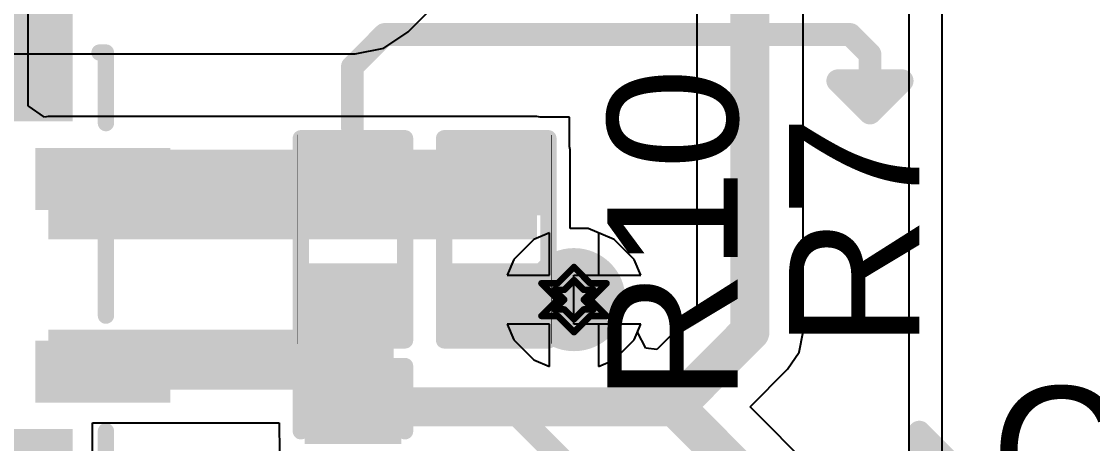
# Model space of a CAD drawing. Header units: inches. Extents: x -18 to 237, y -41 to 211.
# Drawn here: x 31.91 to 40.26, y 95.34 to 98.63 of the extents above; entities that cross this region are included whole.
import ezdxf

# ---------------------------------------------------------------- set-up
doc = ezdxf.new("R2010")
doc.units = ezdxf.units.IN
for name, color, linetype in [('Bottom Layer', 5, 'Continuous'), ('Bottom Solder', 6, 'Continuous'), ('Drill Drawing', 1, 'Continuous'), ('Top Layer', 1, 'Continuous'), ('Top Overlay', 2, 'Continuous'), ('Top Paste', 8, 'Continuous'), ('Top Solder', 216, 'Continuous'), ('Via Holes', 16, 'Continuous')]:
    doc.layers.add(name, color=color, linetype=linetype)
doc.styles.add('Arial', font='', dxfattribs={"height": 0.2})
doc.styles.get('Arial').set_extended_font_data('Arial')

# ---------------------------------------------------------------- blocks, each defined once
blk = doc.blocks.new('24_VQFN__5_5_3_5__32')
at = {"layer": 'Top Layer'}
for points in [[(-0.89, 2.3), (-0.89, 3.15), (-0.61, 3.15), (-0.61, 2.3)], [(0.61, 2.3), (0.61, 3.15), (0.89, 3.15), (0.89, 2.3)], [(-2.15, 2.39), (-1.3, 2.39), (-1.3, 2.11), (-2.15, 2.11)], [(1.3, 2.39), (2.15, 2.39), (2.15, 2.11), (1.3, 2.11)], [(-2.15, 1.89), (-1.3, 1.89), (-1.3, 1.61), (-2.15, 1.61)], [(1.3, 1.89), (2.15, 1.89), (2.15, 1.61), (1.3, 1.61)], [(-1.025, 1.55), (1.025, 1.55), (1.025, -1.55), (-1.025, -1.55)], [(-2.15, 1.39), (-1.3, 1.39), (-1.3, 1.11), (-2.15, 1.11)], [(1.3, 1.39), (2.15, 1.39), (2.15, 1.11), (1.3, 1.11)], [(-2.15, 0.89), (-1.3, 0.89), (-1.3, 0.61), (-2.15, 0.61)], [(1.3, 0.89), (2.15, 0.89), (2.15, 0.61), (1.3, 0.61)], [(-2.15, 0.39), (-1.3, 0.39), (-1.3, 0.11), (-2.15, 0.11)], [(1.3, 0.39), (2.15, 0.39), (2.15, 0.11), (1.3, 0.11)], [(-2.15, -0.11), (-1.3, -0.11), (-1.3, -0.39), (-2.15, -0.39)], [(1.3, -0.11), (2.15, -0.11), (2.15, -0.39), (1.3, -0.39)], [(-2.15, -0.61), (-1.3, -0.61), (-1.3, -0.89), (-2.15, -0.89)], [(1.3, -0.61), (2.15, -0.61), (2.15, -0.89), (1.3, -0.89)], [(-2.15, -1.11), (-1.3, -1.11), (-1.3, -1.39), (-2.15, -1.39)], [(1.3, -1.11), (2.15, -1.11), (2.15, -1.39), (1.3, -1.39)], [(-2.15, -1.61), (-1.3, -1.61), (-1.3, -1.89), (-2.15, -1.89)], [(1.3, -1.61), (2.15, -1.61), (2.15, -1.89), (1.3, -1.89)], [(-2.15, -2.11), (-1.3, -2.11), (-1.3, -2.39), (-2.15, -2.39)], [(1.3, -2.11), (2.15, -2.11), (2.15, -2.39), (1.3, -2.39)], [(-0.61, -2.3), (-0.61, -3.15), (-0.89, -3.15), (-0.89, -2.3)], [(0.89, -2.3), (0.89, -3.15), (0.61, -3.15), (0.61, -2.3)]]:
    blk.add_hatch(color=1, dxfattribs=at).paths.add_polyline_path(points)
at = {"layer": 'Top Paste'}
for points in [[(-0.89, 2.3), (-0.89, 3.15), (-0.61, 3.15), (-0.61, 2.3)], [(0.61, 2.3), (0.61, 3.15), (0.89, 3.15), (0.89, 2.3)], [(-2.15, 2.39), (-1.3, 2.39), (-1.3, 2.11), (-2.15, 2.11)], [(1.3, 2.39), (2.15, 2.39), (2.15, 2.11), (1.3, 2.11)], [(-2.15, 1.89), (-1.3, 1.89), (-1.3, 1.61), (-2.15, 1.61)], [(1.3, 1.89), (2.15, 1.89), (2.15, 1.61), (1.3, 1.61)], [(-2.15, 1.39), (-1.3, 1.39), (-1.3, 1.11), (-2.15, 1.11)], [(1.3, 1.39), (2.15, 1.39), (2.15, 1.11), (1.3, 1.11)], [(-2.15, 0.89), (-1.3, 0.89), (-1.3, 0.61), (-2.15, 0.61)], [(1.3, 0.89), (2.15, 0.89), (2.15, 0.61), (1.3, 0.61)], [(-2.15, 0.39), (-1.3, 0.39), (-1.3, 0.11), (-2.15, 0.11)], [(1.3, 0.39), (2.15, 0.39), (2.15, 0.11), (1.3, 0.11)], [(-2.15, -0.11), (-1.3, -0.11), (-1.3, -0.39), (-2.15, -0.39)], [(1.3, -0.11), (2.15, -0.11), (2.15, -0.39), (1.3, -0.39)], [(-2.15, -0.61), (-1.3, -0.61), (-1.3, -0.89), (-2.15, -0.89)], [(1.3, -0.61), (2.15, -0.61), (2.15, -0.89), (1.3, -0.89)], [(-2.15, -1.11), (-1.3, -1.11), (-1.3, -1.39), (-2.15, -1.39)], [(1.3, -1.11), (2.15, -1.11), (2.15, -1.39), (1.3, -1.39)], [(-2.15, -1.61), (-1.3, -1.61), (-1.3, -1.89), (-2.15, -1.89)], [(1.3, -1.61), (2.15, -1.61), (2.15, -1.89), (1.3, -1.89)], [(-2.15, -2.11), (-1.3, -2.11), (-1.3, -2.39), (-2.15, -2.39)], [(1.3, -2.11), (2.15, -2.11), (2.15, -2.39), (1.3, -2.39)], [(-0.61, -2.3), (-0.61, -3.15), (-0.89, -3.15), (-0.89, -2.3)], [(0.89, -2.3), (0.89, -3.15), (0.61, -3.15), (0.61, -2.3)]]:
    blk.add_hatch(color=8, dxfattribs=at).paths.add_polyline_path(points)
at = {"layer": 'Top Solder'}
for points in [[(-0.9916, 2.1984), (-0.9916, 3.2516), (-0.5084, 3.2516), (-0.5084, 2.1984)], [(0.5084, 2.1984), (0.5084, 3.2516), (0.9916, 3.2516), (0.9916, 2.1984)], [(-2.2516, 2.4916), (-1.1984, 2.4916), (-1.1984, 2.0084), (-2.2516, 2.0084)], [(1.1984, 2.4916), (2.2516, 2.4916), (2.2516, 2.0084), (1.1984, 2.0084)], [(-2.2516, 1.9916), (-1.1984, 1.9916), (-1.1984, 1.5084), (-2.2516, 1.5084)], [(1.1984, 1.9916), (2.2516, 1.9916), (2.2516, 1.5084), (1.1984, 1.5084)], [(-1.1266, 1.6516), (1.1266, 1.6516), (1.1266, -1.6516), (-1.1266, -1.6516)], [(-2.2516, 1.4916), (-1.1984, 1.4916), (-1.1984, 1.0084), (-2.2516, 1.0084)], [(1.1984, 1.4916), (2.2516, 1.4916), (2.2516, 1.0084), (1.1984, 1.0084)], [(-2.2516, 0.9916), (-1.1984, 0.9916), (-1.1984, 0.5084), (-2.2516, 0.5084)], [(1.1984, 0.9916), (2.2516, 0.9916), (2.2516, 0.5084), (1.1984, 0.5084)], [(-2.2516, 0.4916), (-1.1984, 0.4916), (-1.1984, 0.0084), (-2.2516, 0.0084)], [(1.1984, 0.4916), (2.2516, 0.4916), (2.2516, 0.0084), (1.1984, 0.0084)], [(-2.2516, -0.0084), (-1.1984, -0.0084), (-1.1984, -0.4916), (-2.2516, -0.4916)], [(1.1984, -0.0084), (2.2516, -0.0084), (2.2516, -0.4916), (1.1984, -0.4916)], [(-2.2516, -0.5084), (-1.1984, -0.5084), (-1.1984, -0.9916), (-2.2516, -0.9916)], [(1.1984, -0.5084), (2.2516, -0.5084), (2.2516, -0.9916), (1.1984, -0.9916)], [(-2.2516, -1.0084), (-1.1984, -1.0084), (-1.1984, -1.4916), (-2.2516, -1.4916)], [(1.1984, -1.0084), (2.2516, -1.0084), (2.2516, -1.4916), (1.1984, -1.4916)], [(-2.2516, -1.5084), (-1.1984, -1.5084), (-1.1984, -1.9916), (-2.2516, -1.9916)], [(1.1984, -1.5084), (2.2516, -1.5084), (2.2516, -1.9916), (1.1984, -1.9916)], [(-2.2516, -2.0084), (-1.1984, -2.0084), (-1.1984, -2.4916), (-2.2516, -2.4916)], [(1.1984, -2.0084), (2.2516, -2.0084), (2.2516, -2.4916), (1.1984, -2.4916)], [(-0.5084, -2.1984), (-0.5084, -3.2516), (-0.9916, -3.2516), (-0.9916, -2.1984)], [(0.9916, -2.1984), (0.9916, -3.2516), (0.5084, -3.2516), (0.5084, -2.1984)]]:
    blk.add_hatch(color=216, dxfattribs=at).paths.add_polyline_path(points)
at = {"layer": 'Top Overlay'}
for points in [[(-1.1938, 3.2004, 0.127, 0.127, 0), (-1.0668, 3.0734, 0.127, 0.127, 0)], [(-1.1938, 3.2004, 0.127, 0.127, 0), (-1.1938, 2.9464, 0.127, 0.127, 0)], [(-1.0668, 3.0734, 0.127, 0.127, 0), (-1.1938, 2.9464, 0.127, 0.127, 0)], [(-1.7646, 2.75, 0.127, 0.127, 0), (-1.7646, 2.7, 0.127, 0.127, 0)], [(-1.7646, 2.75, 0.127, 0.127, 0), (-1.2146, 2.75, 0.127, 0.127, 0)], [(-0.3146, 2.75, 0.127, 0.127, 0), (0.2854, 2.75, 0.127, 0.127, 0)], [(1.1854, 2.75, 0.127, 0.127, 0), (1.7354, 2.75, 0.127, 0.127, 0)], [(1.7354, 2.75, 0.127, 0.127, 0), (1.7354, 2.7, 0.127, 0.127, 0)], [(-1.7646, -2.7, 0.127, 0.127, 0), (-1.7646, -2.75, 0.127, 0.127, 0)], [(1.7354, -2.7, 0.127, 0.127, 0), (1.7354, -2.75, 0.127, 0.127, 0)], [(-1.7646, -2.75, 0.127, 0.127, 0), (-1.2146, -2.75, 0.127, 0.127, 0)], [(-0.3146, -2.75, 0.127, 0.127, 0), (0.2854, -2.75, 0.127, 0.127, 0)], [(1.1854, -2.75, 0.127, 0.127, 0), (1.7354, -2.75, 0.127, 0.127, 0)]]:
    blk.add_lwpolyline(points, format="xyseb", dxfattribs=at)
for points in [[(-1.2255, 3.2004, 0.0635, 0.0635, 1), (-1.1621, 3.2004, 0.0635, 0.0635, 1)], [(-1.2255, 3.2004, 0.0635, 0.0635, 1), (-1.1621, 3.2004, 0.0635, 0.0635, 1)], [(-1.0985, 3.0734, 0.0635, 0.0635, 1), (-1.0351, 3.0734, 0.0635, 0.0635, 1)], [(-1.0985, 3.0734, 0.0635, 0.0635, 1), (-1.0351, 3.0734, 0.0635, 0.0635, 1)], [(-1.2255, 2.9464, 0.0635, 0.0635, 1), (-1.1621, 2.9464, 0.0635, 0.0635, 1)], [(-1.2255, 2.9464, 0.0635, 0.0635, 1), (-1.1621, 2.9464, 0.0635, 0.0635, 1)], [(-1.7963, 2.75, 0.0635, 0.0635, 1), (-1.7328, 2.75, 0.0635, 0.0635, 1)], [(-1.7963, 2.75, 0.0635, 0.0635, 1), (-1.7328, 2.75, 0.0635, 0.0635, 1)], [(-1.7963, 2.7, 0.0635, 0.0635, 1), (-1.7328, 2.7, 0.0635, 0.0635, 1)], [(-1.2464, 2.75, 0.0635, 0.0635, 1), (-1.1829, 2.75, 0.0635, 0.0635, 1)], [(-0.3463, 2.75, 0.0635, 0.0635, 1), (-0.2828, 2.75, 0.0635, 0.0635, 1)], [(0.2536, 2.75, 0.0635, 0.0635, 1), (0.3171, 2.75, 0.0635, 0.0635, 1)], [(1.1537, 2.75, 0.0635, 0.0635, 1), (1.2172, 2.75, 0.0635, 0.0635, 1)], [(1.7036, 2.75, 0.0635, 0.0635, 1), (1.7671, 2.75, 0.0635, 0.0635, 1)], [(1.7036, 2.75, 0.0635, 0.0635, 1), (1.7671, 2.75, 0.0635, 0.0635, 1)], [(1.7036, 2.7, 0.0635, 0.0635, 1), (1.7671, 2.7, 0.0635, 0.0635, 1)], [(-1.7963, -2.7, 0.0635, 0.0635, 1), (-1.7328, -2.7, 0.0635, 0.0635, 1)], [(1.7036, -2.7, 0.0635, 0.0635, 1), (1.7671, -2.7, 0.0635, 0.0635, 1)], [(-1.7963, -2.75, 0.0635, 0.0635, 1), (-1.7328, -2.75, 0.0635, 0.0635, 1)], [(-1.7963, -2.75, 0.0635, 0.0635, 1), (-1.7328, -2.75, 0.0635, 0.0635, 1)], [(-1.2464, -2.75, 0.0635, 0.0635, 1), (-1.1829, -2.75, 0.0635, 0.0635, 1)], [(-0.3463, -2.75, 0.0635, 0.0635, 1), (-0.2828, -2.75, 0.0635, 0.0635, 1)], [(0.2536, -2.75, 0.0635, 0.0635, 1), (0.3171, -2.75, 0.0635, 0.0635, 1)], [(1.1537, -2.75, 0.0635, 0.0635, 1), (1.2172, -2.75, 0.0635, 0.0635, 1)], [(1.7036, -2.75, 0.0635, 0.0635, 1), (1.7671, -2.75, 0.0635, 0.0635, 1)], [(1.7036, -2.75, 0.0635, 0.0635, 1), (1.7671, -2.75, 0.0635, 0.0635, 1)]]:
    blk.add_lwpolyline(points, format="xyseb", close=True, dxfattribs=at)
blk = doc.blocks.new('R___0402_73')
at = {"layer": 'Top Layer'}
for points in [[(-0.6985, -0.3175), (-0.6985, 0.3175), (-0.2413, 0.3175), (-0.2413, -0.3175)], [(0.2413, -0.3175), (0.2413, 0.3175), (0.6985, 0.3175), (0.6985, -0.3175)]]:
    blk.add_hatch(color=1, dxfattribs=at).paths.add_polyline_path(points)
at = {"layer": 'Top Paste'}
for points in [[(-0.6985, -0.3175), (-0.6985, 0.3175), (-0.2413, 0.3175), (-0.2413, -0.3175)], [(0.2413, -0.3175), (0.2413, 0.3175), (0.6985, 0.3175), (0.6985, -0.3175)]]:
    blk.add_hatch(color=8, dxfattribs=at).paths.add_polyline_path(points)
at = {"layer": 'Top Solder'}
for points in [[(-0.7535, -0.3725), (-0.7535, 0.3725), (-0.1863, 0.3725), (-0.1863, -0.3725)], [(0.1863, -0.3725), (0.1863, 0.3725), (0.7535, 0.3725), (0.7535, -0.3725)]]:
    blk.add_hatch(color=216, dxfattribs=at).paths.add_polyline_path(points)
at = {"layer": 'Top Overlay'}
for points in [[(-0.7874, 0.4064, 0.127, 0.127, 0), (-0.7874, -0.4064, 0.127, 0.127, 0)], [(-0.7874, 0.4064, 0.127, 0.127, 0), (0.7874, 0.4064, 0.127, 0.127, 0)], [(0.7874, 0.4064, 0.127, 0.127, 0), (0.7874, -0.4064, 0.127, 0.127, 0)], [(-0.7874, -0.4064, 0.127, 0.127, 0), (0.7874, -0.4064, 0.127, 0.127, 0)], [(-0.8128, -0.4318, 0.00323, 0.00323, 0), (0.8128, -0.4318, 0.00323, 0.00323, 0)]]:
    blk.add_lwpolyline(points, format="xyseb", dxfattribs=at)
for points in [[(-0.8191, 0.4064, 0.0635, 0.0635, 1), (-0.7556, 0.4064, 0.0635, 0.0635, 1)], [(-0.8191, 0.4064, 0.0635, 0.0635, 1), (-0.7556, 0.4064, 0.0635, 0.0635, 1)], [(0.7556, 0.4064, 0.0635, 0.0635, 1), (0.8191, 0.4064, 0.0635, 0.0635, 1)], [(0.7556, 0.4064, 0.0635, 0.0635, 1), (0.8191, 0.4064, 0.0635, 0.0635, 1)], [(-0.8191, -0.4064, 0.0635, 0.0635, 1), (-0.7556, -0.4064, 0.0635, 0.0635, 1)], [(-0.8191, -0.4064, 0.0635, 0.0635, 1), (-0.7556, -0.4064, 0.0635, 0.0635, 1)], [(0.7556, -0.4064, 0.0635, 0.0635, 1), (0.8191, -0.4064, 0.0635, 0.0635, 1)], [(0.7556, -0.4064, 0.0635, 0.0635, 1), (0.8191, -0.4064, 0.0635, 0.0635, 1)], [(-0.8136, -0.4318, 0.00161, 0.00161, 1), (-0.812, -0.4318, 0.00161, 0.00161, 1)], [(0.812, -0.4318, 0.00161, 0.00161, 1), (0.8136, -0.4318, 0.00161, 0.00161, 1)]]:
    blk.add_lwpolyline(points, format="xyseb", close=True, dxfattribs=at)
blk = doc.blocks.new('R___0402_76')
at = {"layer": 'Top Layer'}
for points in [[(-0.6985, -0.3175), (-0.6985, 0.3175), (-0.2413, 0.3175), (-0.2413, -0.3175)], [(0.2413, -0.3175), (0.2413, 0.3175), (0.6985, 0.3175), (0.6985, -0.3175)]]:
    blk.add_hatch(color=1, dxfattribs=at).paths.add_polyline_path(points)
at = {"layer": 'Top Paste'}
for points in [[(-0.6985, -0.3175), (-0.6985, 0.3175), (-0.2413, 0.3175), (-0.2413, -0.3175)], [(0.2413, -0.3175), (0.2413, 0.3175), (0.6985, 0.3175), (0.6985, -0.3175)]]:
    blk.add_hatch(color=8, dxfattribs=at).paths.add_polyline_path(points)
at = {"layer": 'Top Solder'}
for points in [[(-0.7535, -0.3725), (-0.7535, 0.3725), (-0.1863, 0.3725), (-0.1863, -0.3725)], [(0.1863, -0.3725), (0.1863, 0.3725), (0.7535, 0.3725), (0.7535, -0.3725)]]:
    blk.add_hatch(color=216, dxfattribs=at).paths.add_polyline_path(points)
at = {"layer": 'Top Overlay'}
for points in [[(-0.7874, -0.4064, 0.127, 0.127, 0), (-0.7874, 0.4064, 0.127, 0.127, 0)], [(0.7874, 0.4064, 0.127, 0.127, 0), (-0.7874, 0.4064, 0.127, 0.127, 0)], [(0.7874, -0.4064, 0.127, 0.127, 0), (0.7874, 0.4064, 0.127, 0.127, 0)], [(0.7874, -0.4064, 0.127, 0.127, 0), (-0.7874, -0.4064, 0.127, 0.127, 0)], [(0.8128, -0.4318, 0.00323, 0.00323, 0), (-0.8128, -0.4318, 0.00323, 0.00323, 0)]]:
    blk.add_lwpolyline(points, format="xyseb", dxfattribs=at)
for points in [[(-0.8191, 0.4064, 0.0635, 0.0635, 1), (-0.7556, 0.4064, 0.0635, 0.0635, 1)], [(-0.8191, 0.4064, 0.0635, 0.0635, 1), (-0.7556, 0.4064, 0.0635, 0.0635, 1)], [(0.7556, 0.4064, 0.0635, 0.0635, 1), (0.8191, 0.4064, 0.0635, 0.0635, 1)], [(0.7556, 0.4064, 0.0635, 0.0635, 1), (0.8191, 0.4064, 0.0635, 0.0635, 1)], [(-0.8191, -0.4064, 0.0635, 0.0635, 1), (-0.7556, -0.4064, 0.0635, 0.0635, 1)], [(-0.8191, -0.4064, 0.0635, 0.0635, 1), (-0.7556, -0.4064, 0.0635, 0.0635, 1)], [(0.7556, -0.4064, 0.0635, 0.0635, 1), (0.8191, -0.4064, 0.0635, 0.0635, 1)], [(0.7556, -0.4064, 0.0635, 0.0635, 1), (0.8191, -0.4064, 0.0635, 0.0635, 1)], [(-0.8136, -0.4318, 0.00161, 0.00161, 1), (-0.812, -0.4318, 0.00161, 0.00161, 1)], [(0.812, -0.4318, 0.00161, 0.00161, 1), (0.8136, -0.4318, 0.00161, 0.00161, 1)]]:
    blk.add_lwpolyline(points, format="xyseb", close=True, dxfattribs=at)
blk = doc.blocks.new('C___0402_147')
at = {"layer": 'Top Layer'}
for points in [[(-0.6985, -0.3175), (-0.6985, 0.3175), (-0.2413, 0.3175), (-0.2413, -0.3175)], [(0.2413, -0.3175), (0.2413, 0.3175), (0.6985, 0.3175), (0.6985, -0.3175)]]:
    blk.add_hatch(color=1, dxfattribs=at).paths.add_polyline_path(points)
at = {"layer": 'Top Paste'}
for points in [[(-0.6985, -0.3175), (-0.6985, 0.3175), (-0.2413, 0.3175), (-0.2413, -0.3175)], [(0.2413, -0.3175), (0.2413, 0.3175), (0.6985, 0.3175), (0.6985, -0.3175)]]:
    blk.add_hatch(color=8, dxfattribs=at).paths.add_polyline_path(points)
at = {"layer": 'Top Solder'}
for points in [[(-0.7585, -0.3775), (-0.7585, 0.3775), (-0.1813, 0.3775), (-0.1813, -0.3775)], [(0.1813, -0.3775), (0.1813, 0.3775), (0.7585, 0.3775), (0.7585, -0.3775)]]:
    blk.add_hatch(color=216, dxfattribs=at).paths.add_polyline_path(points)
at = {"layer": 'Top Overlay'}
for points in [[(-0.7874, 0.4064, 0.127, 0.127, 0), (-0.7874, -0.4064, 0.127, 0.127, 0)], [(-0.7874, 0.4064, 0.127, 0.127, 0), (-0.2794, 0.4064, 0.127, 0.127, 0)], [(0.2794, 0.4064, 0.127, 0.127, 0), (0.7874, 0.4064, 0.127, 0.127, 0)], [(0.7874, 0.4064, 0.127, 0.127, 0), (0.7874, -0.4064, 0.127, 0.127, 0)], [(-0.7874, -0.4064, 0.127, 0.127, 0), (-0.2794, -0.4064, 0.127, 0.127, 0)], [(0.2794, -0.4064, 0.127, 0.127, 0), (0.7874, -0.4064, 0.127, 0.127, 0)]]:
    blk.add_lwpolyline(points, format="xyseb", dxfattribs=at)
for points in [[(-0.8191, 0.4064, 0.0635, 0.0635, 1), (-0.7556, 0.4064, 0.0635, 0.0635, 1)], [(-0.8191, 0.4064, 0.0635, 0.0635, 1), (-0.7556, 0.4064, 0.0635, 0.0635, 1)], [(-0.3111, 0.4064, 0.0635, 0.0635, 1), (-0.2477, 0.4064, 0.0635, 0.0635, 1)], [(0.2477, 0.4064, 0.0635, 0.0635, 1), (0.3111, 0.4064, 0.0635, 0.0635, 1)], [(0.7556, 0.4064, 0.0635, 0.0635, 1), (0.8191, 0.4064, 0.0635, 0.0635, 1)], [(0.7556, 0.4064, 0.0635, 0.0635, 1), (0.8191, 0.4064, 0.0635, 0.0635, 1)], [(-0.8191, -0.4064, 0.0635, 0.0635, 1), (-0.7556, -0.4064, 0.0635, 0.0635, 1)], [(-0.8191, -0.4064, 0.0635, 0.0635, 1), (-0.7556, -0.4064, 0.0635, 0.0635, 1)], [(-0.3111, -0.4064, 0.0635, 0.0635, 1), (-0.2477, -0.4064, 0.0635, 0.0635, 1)], [(0.2477, -0.4064, 0.0635, 0.0635, 1), (0.3111, -0.4064, 0.0635, 0.0635, 1)], [(0.7556, -0.4064, 0.0635, 0.0635, 1), (0.8191, -0.4064, 0.0635, 0.0635, 1)], [(0.7556, -0.4064, 0.0635, 0.0635, 1), (0.8191, -0.4064, 0.0635, 0.0635, 1)]]:
    blk.add_lwpolyline(points, format="xyseb", close=True, dxfattribs=at)

msp = doc.modelspace()

# ---------------------------------------------------------------- hatches: boundary and pattern name
at = {"layer": 'Bottom Layer'}
h = msp.add_hatch(color=5, dxfattribs=at)
edge = h.paths.add_edge_path()
edge.add_arc((36.2199, 96.4634), 0.3, 0, 360)
at = {"layer": 'Bottom Solder'}
h = msp.add_hatch(color=6, dxfattribs=at)
edge = h.paths.add_edge_path()
edge.add_arc((36.2199, 96.4634), 0.4016, 0, 360)
at = {"layer": 'Top Layer'}
for points in [[(32.1203, 96.9333), (34.8138, 96.9333), (34.8138, 97.6318), (32.1203, 97.6318)], [(34.1788, 96.9333), (35.9314, 96.9333), (35.9314, 97.6318), (34.1788, 97.6318)], [(34.1788, 95.3996), (34.8138, 95.3996), (34.8138, 96.692), (34.1788, 96.692)], [(32.1203, 95.7632), (34.8138, 95.7632), (34.8138, 96.23), (32.1203, 96.23)]]:
    msp.add_hatch(color=1, dxfattribs=at).paths.add_polyline_path(points)
h = msp.add_hatch(color=1, dxfattribs=at)
edge = h.paths.add_edge_path()
edge.add_arc((36.2199, 96.4634), 0.3, 0, 360)
at = {"layer": 'Top Solder'}
h = msp.add_hatch(color=216, dxfattribs=at)
edge = h.paths.add_edge_path()
edge.add_arc((36.2199, 96.4634), 0.4016, 0, 360)
at = {"layer": 'Via Holes'}
h = msp.add_hatch(color=7, dxfattribs=at)
edge = h.paths.add_edge_path()
edge.add_arc((36.2199, 96.4634), 0.15, 0, 360)

# ---------------------------------------------------------------- linework, layer by layer
at = {"layer": 'Bottom Layer'}
for p, q in [((34.9257, 98.5494), (35.591, 99.2147)), ((34.7367, 98.4231), (34.9257, 98.5494)), ((34.5137, 98.3787), (34.7367, 98.4231)), ((30.9233, 98.3787), (34.5137, 98.3787)), ((36.0294, 96.9841), (35.906, 96.933)), ((36.0294, 96.6539), (36.0294, 96.9841)), ((36.5337, 96.933), (36.4104, 96.9841)), ((36.4104, 96.9841), (36.4104, 96.6539)), ((35.906, 96.933), (35.7502, 96.7772)), ((36.6895, 96.7772), (36.5337, 96.933)), ((35.7502, 96.7772), (35.6991, 96.6539)), ((36.7406, 96.6539), (36.6895, 96.7772)), ((35.6991, 96.6539), (36.0294, 96.6539)), ((36.4104, 96.6539), (36.7406, 96.6539)), ((36.0294, 96.2729), (35.6991, 96.2729)), ((35.6991, 96.2729), (35.7502, 96.1496)), ((36.0294, 95.9426), (36.0294, 96.2729)), ((36.7406, 96.2729), (36.4104, 96.2729)), ((36.4104, 96.2729), (36.4104, 95.9426)), ((36.6895, 96.1496), (36.7406, 96.2729)), ((35.7502, 96.1496), (35.906, 95.9937)), ((36.5337, 95.9937), (36.6895, 96.1496)), ((35.906, 95.9937), (36.0294, 95.9426)), ((36.4104, 95.9426), (36.5337, 95.9937))]:
    msp.add_line(p, q, dxfattribs=at)
at = {"layer": 'Drill Drawing'}
for points in [[(36.0929, 96.5904, 0.0508, 0.0508, 0), (36.2199, 96.7174, 0.0508, 0.0508, 0)], [(36.2199, 96.7174, 0.0508, 0.0508, 0), (36.3469, 96.5904, 0.0508, 0.0508, 0)], [(36.1437, 96.5396, 0.0508, 0.0508, 0), (36.2199, 96.6158, 0.0508, 0.0508, 0)], [(36.2199, 96.6158, 0.0508, 0.0508, 0), (36.2961, 96.5396, 0.0508, 0.0508, 0)], [(35.9659, 96.5904, 0.0508, 0.0508, 0), (36.0929, 96.4634, 0.0508, 0.0508, 0)], [(35.9659, 96.5904, 0.0508, 0.0508, 0), (36.0929, 96.5904, 0.0508, 0.0508, 0)], [(36.0675, 96.5396, 0.0508, 0.0508, 0), (36.1437, 96.4634, 0.0508, 0.0508, 0)], [(36.0675, 96.5396, 0.0508, 0.0508, 0), (36.1437, 96.5396, 0.0508, 0.0508, 0)], [(36.2961, 96.5396, 0.0508, 0.0508, 0), (36.3723, 96.5396, 0.0508, 0.0508, 0)], [(36.2961, 96.4634, 0.0508, 0.0508, 0), (36.3723, 96.5396, 0.0508, 0.0508, 0)], [(36.3469, 96.5904, 0.0508, 0.0508, 0), (36.4739, 96.5904, 0.0508, 0.0508, 0)], [(36.3469, 96.4634, 0.0508, 0.0508, 0), (36.4739, 96.5904, 0.0508, 0.0508, 0)], [(35.9659, 96.3364, 0.0508, 0.0508, 0), (36.0929, 96.4634, 0.0508, 0.0508, 0)], [(36.0675, 96.3872, 0.0508, 0.0508, 0), (36.1437, 96.4634, 0.0508, 0.0508, 0)], [(36.2961, 96.4634, 0.0508, 0.0508, 0), (36.3723, 96.3872, 0.0508, 0.0508, 0)], [(36.3469, 96.4634, 0.0508, 0.0508, 0), (36.4739, 96.3364, 0.0508, 0.0508, 0)], [(36.0675, 96.3872, 0.0508, 0.0508, 0), (36.1437, 96.3872, 0.0508, 0.0508, 0)], [(36.1437, 96.3872, 0.0508, 0.0508, 0), (36.2199, 96.311, 0.0508, 0.0508, 0)], [(36.2199, 96.311, 0.0508, 0.0508, 0), (36.2961, 96.3872, 0.0508, 0.0508, 0)], [(36.2961, 96.3872, 0.0508, 0.0508, 0), (36.3723, 96.3872, 0.0508, 0.0508, 0)], [(35.9659, 96.3364, 0.0508, 0.0508, 0), (36.0929, 96.3364, 0.0508, 0.0508, 0)], [(36.0929, 96.3364, 0.0508, 0.0508, 0), (36.2199, 96.2094, 0.0508, 0.0508, 0)], [(36.2199, 96.2094, 0.0508, 0.0508, 0), (36.3469, 96.3364, 0.0508, 0.0508, 0)], [(36.3469, 96.3364, 0.0508, 0.0508, 0), (36.4739, 96.3364, 0.0508, 0.0508, 0)]]:
    msp.add_lwpolyline(points, format="xyseb", dxfattribs=at)
for points in [[(36.2072, 96.7174, 0.0254, 0.0254, 1), (36.2326, 96.7174, 0.0254, 0.0254, 1)], [(36.2072, 96.7174, 0.0254, 0.0254, 1), (36.2326, 96.7174, 0.0254, 0.0254, 1)], [(36.2072, 96.6158, 0.0254, 0.0254, 1), (36.2326, 96.6158, 0.0254, 0.0254, 1)], [(36.2072, 96.6158, 0.0254, 0.0254, 1), (36.2326, 96.6158, 0.0254, 0.0254, 1)], [(35.9532, 96.5904, 0.0254, 0.0254, 1), (35.9786, 96.5904, 0.0254, 0.0254, 1)], [(35.9532, 96.5904, 0.0254, 0.0254, 1), (35.9786, 96.5904, 0.0254, 0.0254, 1)], [(36.0548, 96.5396, 0.0254, 0.0254, 1), (36.0802, 96.5396, 0.0254, 0.0254, 1)], [(36.0548, 96.5396, 0.0254, 0.0254, 1), (36.0802, 96.5396, 0.0254, 0.0254, 1)], [(36.0802, 96.5904, 0.0254, 0.0254, 1), (36.1056, 96.5904, 0.0254, 0.0254, 1)], [(36.0802, 96.5904, 0.0254, 0.0254, 1), (36.1056, 96.5904, 0.0254, 0.0254, 1)], [(36.131, 96.5396, 0.0254, 0.0254, 1), (36.1564, 96.5396, 0.0254, 0.0254, 1)], [(36.131, 96.5396, 0.0254, 0.0254, 1), (36.1564, 96.5396, 0.0254, 0.0254, 1)], [(36.2834, 96.5396, 0.0254, 0.0254, 1), (36.3088, 96.5396, 0.0254, 0.0254, 1)], [(36.2834, 96.5396, 0.0254, 0.0254, 1), (36.3088, 96.5396, 0.0254, 0.0254, 1)], [(36.3342, 96.5904, 0.0254, 0.0254, 1), (36.3596, 96.5904, 0.0254, 0.0254, 1)], [(36.3342, 96.5904, 0.0254, 0.0254, 1), (36.3596, 96.5904, 0.0254, 0.0254, 1)], [(36.3596, 96.5396, 0.0254, 0.0254, 1), (36.385, 96.5396, 0.0254, 0.0254, 1)], [(36.3596, 96.5396, 0.0254, 0.0254, 1), (36.385, 96.5396, 0.0254, 0.0254, 1)], [(36.4612, 96.5904, 0.0254, 0.0254, 1), (36.4866, 96.5904, 0.0254, 0.0254, 1)], [(36.4612, 96.5904, 0.0254, 0.0254, 1), (36.4866, 96.5904, 0.0254, 0.0254, 1)], [(36.0802, 96.4634, 0.0254, 0.0254, 1), (36.1056, 96.4634, 0.0254, 0.0254, 1)], [(36.0802, 96.4634, 0.0254, 0.0254, 1), (36.1056, 96.4634, 0.0254, 0.0254, 1)], [(36.131, 96.4634, 0.0254, 0.0254, 1), (36.1564, 96.4634, 0.0254, 0.0254, 1)], [(36.131, 96.4634, 0.0254, 0.0254, 1), (36.1564, 96.4634, 0.0254, 0.0254, 1)], [(36.2834, 96.4634, 0.0254, 0.0254, 1), (36.3088, 96.4634, 0.0254, 0.0254, 1)], [(36.2834, 96.4634, 0.0254, 0.0254, 1), (36.3088, 96.4634, 0.0254, 0.0254, 1)], [(36.3342, 96.4634, 0.0254, 0.0254, 1), (36.3596, 96.4634, 0.0254, 0.0254, 1)], [(36.3342, 96.4634, 0.0254, 0.0254, 1), (36.3596, 96.4634, 0.0254, 0.0254, 1)], [(36.0548, 96.3872, 0.0254, 0.0254, 1), (36.0802, 96.3872, 0.0254, 0.0254, 1)], [(36.0548, 96.3872, 0.0254, 0.0254, 1), (36.0802, 96.3872, 0.0254, 0.0254, 1)], [(36.131, 96.3872, 0.0254, 0.0254, 1), (36.1564, 96.3872, 0.0254, 0.0254, 1)], [(36.131, 96.3872, 0.0254, 0.0254, 1), (36.1564, 96.3872, 0.0254, 0.0254, 1)], [(36.2834, 96.3872, 0.0254, 0.0254, 1), (36.3088, 96.3872, 0.0254, 0.0254, 1)], [(36.2834, 96.3872, 0.0254, 0.0254, 1), (36.3088, 96.3872, 0.0254, 0.0254, 1)], [(36.3596, 96.3872, 0.0254, 0.0254, 1), (36.385, 96.3872, 0.0254, 0.0254, 1)], [(36.3596, 96.3872, 0.0254, 0.0254, 1), (36.385, 96.3872, 0.0254, 0.0254, 1)], [(35.9532, 96.3364, 0.0254, 0.0254, 1), (35.9786, 96.3364, 0.0254, 0.0254, 1)], [(35.9532, 96.3364, 0.0254, 0.0254, 1), (35.9786, 96.3364, 0.0254, 0.0254, 1)], [(36.0802, 96.3364, 0.0254, 0.0254, 1), (36.1056, 96.3364, 0.0254, 0.0254, 1)], [(36.0802, 96.3364, 0.0254, 0.0254, 1), (36.1056, 96.3364, 0.0254, 0.0254, 1)], [(36.2072, 96.311, 0.0254, 0.0254, 1), (36.2326, 96.311, 0.0254, 0.0254, 1)], [(36.2072, 96.311, 0.0254, 0.0254, 1), (36.2326, 96.311, 0.0254, 0.0254, 1)], [(36.3342, 96.3364, 0.0254, 0.0254, 1), (36.3596, 96.3364, 0.0254, 0.0254, 1)], [(36.3342, 96.3364, 0.0254, 0.0254, 1), (36.3596, 96.3364, 0.0254, 0.0254, 1)], [(36.4612, 96.3364, 0.0254, 0.0254, 1), (36.4866, 96.3364, 0.0254, 0.0254, 1)], [(36.4612, 96.3364, 0.0254, 0.0254, 1), (36.4866, 96.3364, 0.0254, 0.0254, 1)], [(36.2072, 96.2094, 0.0254, 0.0254, 1), (36.2326, 96.2094, 0.0254, 0.0254, 1)], [(36.2072, 96.2094, 0.0254, 0.0254, 1), (36.2326, 96.2094, 0.0254, 0.0254, 1)]]:
    msp.add_lwpolyline(points, format="xyseb", close=True, dxfattribs=at)
at = {"layer": 'Top Layer'}
for p, q in [((39.0906, 84.798), (39.0906, 101.6792)), ((37.1776, 101.2828), (37.1776, 96.3852)), ((38.8316, 101.2021), (38.8316, 94.5465)), ((38.0064, 96.2136), (38.0064, 101.0647)), ((31.9643, 97.9741), (31.9643, 99.0572)), ((32.0913, 97.885), (31.9643, 97.9741)), ((32.1203, 97.8908), (32.0913, 97.885)), ((35.9314, 97.8908), (32.1203, 97.8908)), ((35.9564, 97.8858), (35.9314, 97.8908)), ((36.1854, 97.8858), (35.9564, 97.8858)), ((36.1854, 97.6568), (36.1854, 97.8858)), ((36.1904, 97.6318), (36.1854, 97.6568)), ((36.1904, 97.0174), (36.1904, 97.6318)), ((36.3301, 97.0174), (36.1904, 97.0174)), ((36.5337, 96.933), (36.3301, 97.0174)), ((36.6895, 96.7772), (36.5337, 96.933)), ((36.7406, 96.6539), (36.6895, 96.7772)), ((36.2199, 96.2729), (36.2199, 96.6539)), ((36.2199, 96.6539), (36.7406, 96.6539)), ((37.1776, 96.3852), (36.8662, 96.0738)), ((36.7406, 96.2729), (36.2199, 96.2729)), ((36.7145, 96.21), (36.7406, 96.2729)), ((36.7796, 96.0854), (36.7145, 96.21)), ((37.9748, 96.055), (38.0064, 96.2136)), ((38.0064, 96.2136), (38.0064, 96.2136)), ((36.8662, 96.0738), (36.7796, 96.0854)), ((37.885, 95.9206), (37.9748, 96.055)), ((37.5926, 95.6282), (37.885, 95.9206)), ((38.6882, 94.5326), (37.5926, 95.6282)), ((32.4643, 95.2841), (32.4643, 95.5042)), ((32.4643, 95.5042), (33.9198, 95.5042)), ((33.9198, 95.5042), (33.9198, 95.3996)), ((33.9198, 95.3996), (33.9248, 95.3746)), ((33.9248, 95.3746), (33.9248, 95.1456))]:
    msp.add_line(p, q, dxfattribs=at)
for points in [[(37.592, 96.2136, 0.3048, 0.3048, 0), (37.592, 101.4544, 0.3048, 0.3048, 0)], [(35.6139, 96.4634, 0.381, 0.381, 0), (36.2199, 96.4634, 0.381, 0.381, 0)], [(37.0066, 95.6282, 0.3048, 0.3048, 0), (37.592, 96.2136, 0.3048, 0.3048, 0)], [(34.4963, 95.6282, 0.3048, 0.3048, 0), (37.0066, 95.6282, 0.3048, 0.3048, 0)], [(37.0066, 95.6282, 0.3048, 0.3048, 0), (38.3952, 94.2396, 0.3048, 0.3048, 0)]]:
    msp.add_lwpolyline(points, format="xyseb", dxfattribs=at)
for points in [[(35.5187, 96.4634, 0.1905, 0.1905, 1), (35.7092, 96.4634, 0.1905, 0.1905, 1)], [(36.1246, 96.4634, 0.1905, 0.1905, 1), (36.3151, 96.4634, 0.1905, 0.1905, 1)], [(37.5158, 96.2136, 0.1524, 0.1524, 1), (37.6682, 96.2136, 0.1524, 0.1524, 1)], [(37.5158, 96.2136, 0.1524, 0.1524, 1), (37.6682, 96.2136, 0.1524, 0.1524, 1)], [(34.4201, 95.6282, 0.1524, 0.1524, 1), (34.5725, 95.6282, 0.1524, 0.1524, 1)], [(36.9304, 95.6282, 0.1524, 0.1524, 1), (37.0828, 95.6282, 0.1524, 0.1524, 1)], [(36.9304, 95.6282, 0.1524, 0.1524, 1), (37.0828, 95.6282, 0.1524, 0.1524, 1)], [(36.9304, 95.6282, 0.1524, 0.1524, 1), (37.0828, 95.6282, 0.1524, 0.1524, 1)]]:
    msp.add_lwpolyline(points, format="xyseb", close=True, dxfattribs=at)
at = {"layer": 'Top Overlay'}
for points in [[(34.4923, 98.2782, 0.1778, 0.1778, 0), (34.7433, 98.5291, 0.1778, 0.1778, 0)], [(34.7433, 98.5291, 0.1778, 0.1778, 0), (38.3736, 98.5291, 0.1778, 0.1778, 0)], [(38.3736, 98.5291, 0.1778, 0.1778, 0), (38.5279, 98.3748, 0.1778, 0.1778, 0)], [(38.5279, 97.9175, 0.1778, 0.1778, 0), (38.5279, 98.3748, 0.1778, 0.1778, 0)], [(34.4923, 97.8023, 0.1778, 0.1778, 0), (34.4923, 98.2782, 0.1778, 0.1778, 0)], [(38.2769, 98.1684, 0.1778, 0.1778, 0), (38.5273, 98.1684, 0.1778, 0.1778, 0)], [(38.2769, 98.1684, 0.1778, 0.1778, 0), (38.5279, 97.9175, 0.1778, 0.1778, 0)], [(38.5279, 97.9175, 0.1778, 0.1778, 0), (38.7788, 98.1684, 0.1778, 0.1778, 0)], [(38.5284, 98.1684, 0.1778, 0.1778, 0), (38.7788, 98.1684, 0.1778, 0.1778, 0)], [(34.9526, 95.5811, 0.1778, 0.1778, 0), (35.7609, 95.5811, 0.1778, 0.1778, 0)], [(35.7609, 95.5811, 0.1778, 0.1778, 0), (36.1652, 95.1768, 0.1778, 0.1778, 0)], [(38.9126, 95.1768, 0.1778, 0.1778, 0), (38.9126, 95.431, 0.1778, 0.1778, 0)], [(38.9126, 95.431, 0.1778, 0.1778, 0), (39.1668, 95.1768, 0.1778, 0.1778, 0)]]:
    msp.add_lwpolyline(points, format="xyseb", dxfattribs=at)
for points in [[(34.6988, 98.5291, 0.0889, 0.0889, 1), (34.7877, 98.5291, 0.0889, 0.0889, 1)], [(34.6988, 98.5291, 0.0889, 0.0889, 1), (34.7877, 98.5291, 0.0889, 0.0889, 1)], [(38.3292, 98.5291, 0.0889, 0.0889, 1), (38.4181, 98.5291, 0.0889, 0.0889, 1)], [(38.3292, 98.5291, 0.0889, 0.0889, 1), (38.4181, 98.5291, 0.0889, 0.0889, 1)], [(38.4834, 98.3748, 0.0889, 0.0889, 1), (38.5723, 98.3748, 0.0889, 0.0889, 1)], [(38.4834, 98.3748, 0.0889, 0.0889, 1), (38.5723, 98.3748, 0.0889, 0.0889, 1)], [(34.4479, 98.2782, 0.0889, 0.0889, 1), (34.5368, 98.2782, 0.0889, 0.0889, 1)], [(34.4479, 98.2782, 0.0889, 0.0889, 1), (34.5368, 98.2782, 0.0889, 0.0889, 1)], [(38.2325, 98.1684, 0.0889, 0.0889, 1), (38.3214, 98.1684, 0.0889, 0.0889, 1)], [(38.2325, 98.1684, 0.0889, 0.0889, 1), (38.3214, 98.1684, 0.0889, 0.0889, 1)], [(38.4829, 98.1684, 0.0889, 0.0889, 1), (38.5718, 98.1684, 0.0889, 0.0889, 1)], [(38.4839, 98.1684, 0.0889, 0.0889, 1), (38.5728, 98.1684, 0.0889, 0.0889, 1)], [(38.7343, 98.1684, 0.0889, 0.0889, 1), (38.8232, 98.1684, 0.0889, 0.0889, 1)], [(38.7343, 98.1684, 0.0889, 0.0889, 1), (38.8232, 98.1684, 0.0889, 0.0889, 1)], [(38.4834, 97.9175, 0.0889, 0.0889, 1), (38.5723, 97.9175, 0.0889, 0.0889, 1)], [(38.4834, 97.9175, 0.0889, 0.0889, 1), (38.5723, 97.9175, 0.0889, 0.0889, 1)], [(38.4834, 97.9175, 0.0889, 0.0889, 1), (38.5723, 97.9175, 0.0889, 0.0889, 1)], [(34.4479, 97.8023, 0.0889, 0.0889, 1), (34.5368, 97.8023, 0.0889, 0.0889, 1)], [(34.9082, 95.5811, 0.0889, 0.0889, 1), (34.9971, 95.5811, 0.0889, 0.0889, 1)], [(35.7164, 95.5811, 0.0889, 0.0889, 1), (35.8053, 95.5811, 0.0889, 0.0889, 1)], [(35.7164, 95.5811, 0.0889, 0.0889, 1), (35.8053, 95.5811, 0.0889, 0.0889, 1)], [(38.8682, 95.431, 0.0889, 0.0889, 1), (38.9571, 95.431, 0.0889, 0.0889, 1)], [(38.8682, 95.431, 0.0889, 0.0889, 1), (38.9571, 95.431, 0.0889, 0.0889, 1)]]:
    msp.add_lwpolyline(points, format="xyseb", close=True, dxfattribs=at)

# ---------------------------------------------------------------- block references
for name, p, rotation in [('24_VQFN__5_5_3_5__32', (29.8203, 96.6532), 90), ('R___0402_76', (34.4963, 96.9333), 270), ('R___0402_73', (35.6139, 96.9333), 90), ('C___0402_147', (34.4963, 95.1583), 90)]:
    msp.add_blockref(name, p, dxfattribs=dict(rotation=rotation))

# ---------------------------------------------------------------- texts
at = {"layer": 'Top Overlay', "style": 'Arial'}
for s, p in [('R10', (37.497, 95.6637)), ('R7', (38.9126, 96.083))]:
    msp.add_text(s, height=1.016, rotation=90, dxfattribs=at).set_placement(p)
msp.add_text('C16', height=1.016, dxfattribs=at).set_placement((39.472, 94.7706))

doc.saveas('drawing.dxf')
